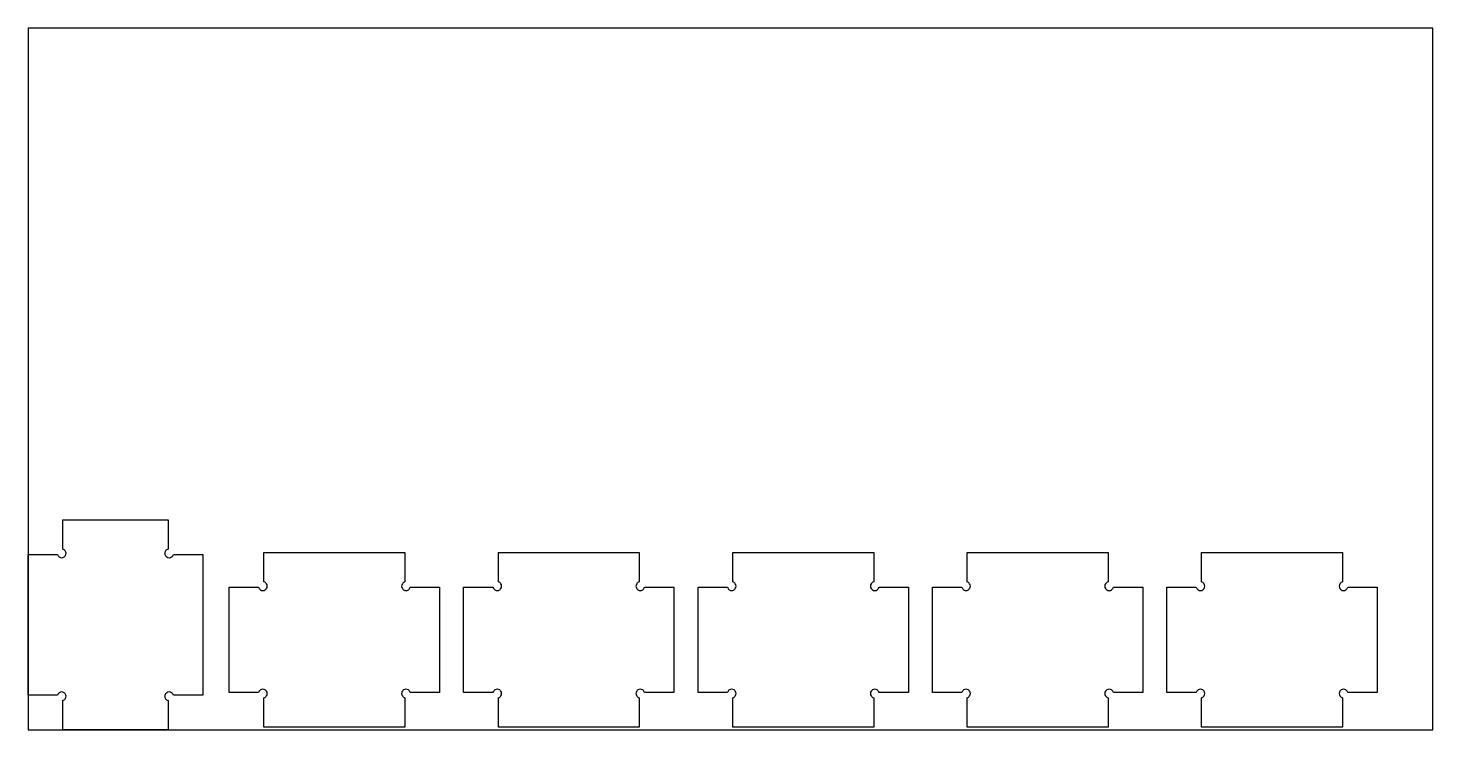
# Model space of a CAD drawing. Header units: metres. Extents: x 0 to 1000, y 0 to 500.
import ezdxf

# ---------------------------------------------------------------- set-up
doc = ezdxf.new("R2010")
doc.units = ezdxf.units.M

msp = doc.modelspace()

# ---------------------------------------------------------------- linework, layer by layer
at = {"layer": 'BOUNDARY', "color": 1}
msp.add_lwpolyline([(0, 0), (1000, 0), (1000, 500), (0, 500), (0, 0)], dxfattribs=at)
at = {"layer": 'LargestFace', "color": 2}
for p, q in [((24.7086, 149.7472), (99.6386, 149.7472)), ((24.7086, 128.8088), (24.7086, 149.7472)), ((99.6386, 149.7472), (99.6386, 128.8088)), ((0, 24.7086), (0, 125.0386)), ((0, 125.0386), (20.9384, 125.0386)), ((103.4088, 125.0386), (124.3472, 125.0386)), ((124.3472, 125.0386), (124.3472, 24.7086)), ((167.89052, 105.4088), (167.89052, 126.3472)), ((167.89052, 126.3472), (268.22052, 126.3472)), ((268.22052, 126.3472), (268.22052, 105.4088)), ((334.74188, 105.4088), (334.74188, 126.3472)), ((334.74188, 126.3472), (435.07188, 126.3472)), ((435.07188, 126.3472), (435.07188, 105.4088)), ((501.59324, 105.4088), (501.59324, 126.3472)), ((501.59324, 126.3472), (601.92324, 126.3472)), ((601.92324, 126.3472), (601.92324, 105.4088)), ((668.4446, 105.4088), (668.4446, 126.3472)), ((668.4446, 126.3472), (768.7746, 126.3472)), ((768.7746, 126.3472), (768.7746, 105.4088)), ((835.29596, 105.4088), (835.29596, 126.3472)), ((835.29596, 126.3472), (935.62596, 126.3472)), ((935.62596, 126.3472), (935.62596, 105.4088)), ((143.18192, 26.7086), (143.18192, 101.6386)), ((143.18192, 101.6386), (164.12032, 101.6386)), ((271.99072, 101.6386), (292.92912, 101.6386)), ((292.92912, 101.6386), (292.92912, 26.7086)), ((310.03328, 26.7086), (310.03328, 101.6386)), ((310.03328, 101.6386), (330.97168, 101.6386)), ((438.84208, 101.6386), (459.78048, 101.6386)), ((459.78048, 101.6386), (459.78048, 26.7086)), ((476.88464, 26.7086), (476.88464, 101.6386)), ((476.88464, 101.6386), (497.82304, 101.6386)), ((605.69344, 101.6386), (626.63184, 101.6386)), ((626.63184, 101.6386), (626.63184, 26.7086)), ((643.736, 26.7086), (643.736, 101.6386)), ((643.736, 101.6386), (664.6744, 101.6386)), ((772.5448, 101.6386), (793.4832, 101.6386)), ((793.4832, 101.6386), (793.4832, 26.7086)), ((810.58736, 26.7086), (810.58736, 101.6386)), ((810.58736, 101.6386), (831.52576, 101.6386)), ((939.39616, 101.6386), (960.33456, 101.6386)), ((960.33456, 101.6386), (960.33456, 26.7086)), ((20.9384, 24.7086), (0, 24.7086)), ((24.7086, 0), (24.7086, 20.9384)), ((99.6386, 20.9384), (99.6386, 0)), ((124.3472, 24.7086), (103.4088, 24.7086)), ((164.12032, 26.7086), (143.18192, 26.7086)), ((167.89052, 2), (167.89052, 22.9384)), ((268.22052, 22.9384), (268.22052, 2)), ((292.92912, 26.7086), (271.99072, 26.7086)), ((330.97168, 26.7086), (310.03328, 26.7086)), ((334.74188, 2), (334.74188, 22.9384)), ((435.07188, 22.9384), (435.07188, 2)), ((459.78048, 26.7086), (438.84208, 26.7086)), ((497.82304, 26.7086), (476.88464, 26.7086)), ((501.59324, 2), (501.59324, 22.9384)), ((601.92324, 22.9384), (601.92324, 2)), ((626.63184, 26.7086), (605.69344, 26.7086)), ((664.6744, 26.7086), (643.736, 26.7086)), ((668.4446, 2), (668.4446, 22.9384)), ((768.7746, 22.9384), (768.7746, 2)), ((793.4832, 26.7086), (772.5448, 26.7086)), ((831.52576, 26.7086), (810.58736, 26.7086)), ((835.29596, 2), (835.29596, 22.9384)), ((935.62596, 22.9384), (935.62596, 2)), ((960.33456, 26.7086), (939.39616, 26.7086)), ((99.6386, 0), (24.7086, 0)), ((268.22052, 2), (167.89052, 2)), ((435.07188, 2), (334.74188, 2)), ((601.92324, 2), (501.59324, 2)), ((768.7746, 2), (668.4446, 2)), ((935.62596, 2), (835.29596, 2))]:
    msp.add_line(p, q, dxfattribs=at)
for centre, radius, start, end in [((24.0247, 125.8985), 3.20386, 195.568, 235.55), ((23.9367, 125.6216), 2.92698, 233.904, -53.904), ((23.8487, 125.7225), 3.20386, 34.4499, 74.4316), ((23.8487, 125.8985), 3.20386, -55.55, -34.45), ((24.1256, 125.8105), 2.92698, -36.096, 36.096), ((100.2216, 125.8105), 2.92698, 143.904, 216.096), ((100.4985, 125.7225), 3.20386, 105.5684, 145.5501), ((100.4985, 125.8985), 3.20386, 214.45, 235.55), ((100.4105, 125.6216), 2.92698, 233.904, -53.904), ((100.3225, 125.8985), 3.20386, -55.55, -15.568), ((167.20662, 102.4985), 3.20386, -164.432, -124.45), ((167.03062, 102.3225), 3.20386, 34.4499, 74.4316), ((167.03062, 102.4985), 3.20386, -55.5501, -34.4499), ((167.30752, 102.4105), 2.92698, -36.096, 36.096), ((268.80352, 102.4105), 2.92698, 143.904, -143.904), ((269.08042, 102.3225), 3.20386, 105.568, 145.55), ((269.08042, 102.4985), 3.20386, -145.55, -124.45), ((268.90442, 102.4985), 3.20386, -55.5501, -15.5684), ((334.05798, 102.4985), 3.20386, -164.432, -124.45), ((333.88198, 102.3225), 3.20386, 34.4499, 74.4316), ((333.88198, 102.4985), 3.20386, -55.5501, -34.4499), ((334.15888, 102.4105), 2.92698, -36.096, 36.096), ((435.65488, 102.4105), 2.92698, 143.904, -143.904), ((435.93178, 102.3225), 3.20386, 105.568, 145.55), ((435.93178, 102.4985), 3.20386, -145.55, -124.45), ((435.75578, 102.4985), 3.20386, -55.5501, -15.5684), ((500.90934, 102.4985), 3.20386, -164.432, -124.45), ((500.73334, 102.3225), 3.20386, 34.4499, 74.4316), ((500.73334, 102.4985), 3.20386, -55.5501, -34.4499), ((501.01024, 102.4105), 2.92698, -36.096, 36.096), ((602.50624, 102.4105), 2.92698, 143.904, -143.904), ((602.78314, 102.3225), 3.20386, 105.568, 145.55), ((602.78314, 102.4985), 3.20386, -145.55, -124.45), ((602.60714, 102.4985), 3.20386, -55.5501, -15.5684), ((667.7607, 102.4985), 3.20386, -164.432, -124.45), ((667.5847, 102.3225), 3.20386, 34.4499, 74.4316), ((667.5847, 102.4985), 3.20386, -55.5501, -34.4499), ((667.8616, 102.4105), 2.92698, -36.096, 36.096), ((769.3576, 102.4105), 2.92698, 143.904, -143.904), ((769.6345, 102.3225), 3.20386, 105.568, 145.55), ((769.6345, 102.4985), 3.20386, -145.55, -124.45), ((769.4585, 102.4985), 3.20386, -55.5501, -15.5684), ((834.61206, 102.4985), 3.20386, -164.432, -124.45), ((834.43606, 102.3225), 3.20386, 34.4499, 74.4316), ((834.43606, 102.4985), 3.20386, -55.5501, -34.4499), ((834.71296, 102.4105), 2.92698, -36.096, 36.096), ((936.20896, 102.4105), 2.92698, 143.904, -143.904), ((936.48586, 102.3225), 3.20386, 105.568, 145.55), ((936.48586, 102.4985), 3.20386, -145.55, -124.45), ((936.30986, 102.4985), 3.20386, -55.5501, -15.5684), ((167.11862, 102.2216), 2.92698, -126.096, -53.904), ((268.99242, 102.2216), 2.92698, -126.096, -53.904), ((333.96998, 102.2216), 2.92698, -126.096, -53.904), ((435.84378, 102.2216), 2.92698, -126.096, -53.904), ((500.82134, 102.2216), 2.92698, -126.096, -53.904), ((602.69514, 102.2216), 2.92698, -126.096, -53.904), ((667.6727, 102.2216), 2.92698, -126.096, -53.904), ((769.5465, 102.2216), 2.92698, -126.096, -53.904), ((834.52406, 102.2216), 2.92698, -126.096, -53.904), ((936.39786, 102.2216), 2.92698, -126.096, -53.904), ((24.0247, 23.8487), 3.20386, 124.4499, 164.4316), ((23.9367, 24.1256), 2.92698, 53.904, 126.096), ((23.8487, 24.0247), 3.20386, -74.432, -34.45), ((23.8487, 23.8487), 3.20386, 34.4499, 55.5501), ((24.1256, 23.9367), 2.92698, -36.096, 36.096), ((100.2216, 23.9367), 2.92698, 143.904, 216.096), ((100.4985, 23.8487), 3.20386, 124.4499, 145.5501), ((100.4985, 24.0247), 3.20386, 214.45, 254.432), ((100.4105, 24.1256), 2.92698, 53.904, 126.096), ((100.3225, 23.8487), 3.20386, 15.5684, 55.5501), ((167.20662, 25.8487), 3.20386, 124.45, 164.432), ((167.11862, 26.1256), 2.92698, 53.904, 126.096), ((167.03062, 26.0247), 3.20386, -74.4316, -34.4499), ((167.03062, 25.8487), 3.20386, 34.4499, 55.5501), ((167.30752, 25.9367), 2.92698, -36.096, 36.096), ((268.80352, 25.9367), 2.92698, 143.904, -143.904), ((269.08042, 25.8487), 3.20386, 124.45, 145.55), ((269.08042, 26.0247), 3.20386, -145.55, -105.568), ((268.99242, 26.1256), 2.92698, 53.904, 126.096), ((268.90442, 25.8487), 3.20386, 15.5684, 55.5501), ((334.05798, 25.8487), 3.20386, 124.45, 164.432), ((333.96998, 26.1256), 2.92698, 53.904, 126.096), ((333.88198, 26.0247), 3.20386, -74.4316, -34.4499), ((333.88198, 25.8487), 3.20386, 34.4499, 55.5501), ((334.15888, 25.9367), 2.92698, -36.096, 36.096), ((435.65488, 25.9367), 2.92698, 143.904, -143.904), ((435.93178, 25.8487), 3.20386, 124.45, 145.55), ((435.93178, 26.0247), 3.20386, -145.55, -105.568), ((435.84378, 26.1256), 2.92698, 53.904, 126.096), ((435.75578, 25.8487), 3.20386, 15.5684, 55.5501), ((500.90934, 25.8487), 3.20386, 124.45, 164.432), ((500.82134, 26.1256), 2.92698, 53.904, 126.096), ((500.73334, 26.0247), 3.20386, -74.4316, -34.4499), ((500.73334, 25.8487), 3.20386, 34.4499, 55.5501), ((501.01024, 25.9367), 2.92698, -36.096, 36.096), ((602.50624, 25.9367), 2.92698, 143.904, -143.904), ((602.78314, 25.8487), 3.20386, 124.45, 145.55), ((602.78314, 26.0247), 3.20386, -145.55, -105.568), ((602.69514, 26.1256), 2.92698, 53.904, 126.096), ((602.60714, 25.8487), 3.20386, 15.5684, 55.5501), ((667.7607, 25.8487), 3.20386, 124.45, 164.432), ((667.6727, 26.1256), 2.92698, 53.904, 126.096), ((667.5847, 26.0247), 3.20386, -74.4316, -34.4499), ((667.5847, 25.8487), 3.20386, 34.4499, 55.5501), ((667.8616, 25.9367), 2.92698, -36.096, 36.096), ((769.3576, 25.9367), 2.92698, 143.904, -143.904), ((769.6345, 25.8487), 3.20386, 124.45, 145.55), ((769.6345, 26.0247), 3.20386, -145.55, -105.568), ((769.5465, 26.1256), 2.92698, 53.904, 126.096), ((769.4585, 25.8487), 3.20386, 15.5684, 55.5501), ((834.61206, 25.8487), 3.20386, 124.45, 164.432), ((834.52406, 26.1256), 2.92698, 53.904, 126.096), ((834.43606, 26.0247), 3.20386, -74.4316, -34.4499), ((834.43606, 25.8487), 3.20386, 34.4499, 55.5501), ((834.71296, 25.9367), 2.92698, -36.096, 36.096), ((936.20896, 25.9367), 2.92698, 143.904, -143.904), ((936.48586, 25.8487), 3.20386, 124.45, 145.55), ((936.48586, 26.0247), 3.20386, -145.55, -105.568), ((936.39786, 26.1256), 2.92698, 53.904, 126.096), ((936.30986, 25.8487), 3.20386, 15.5684, 55.5501)]:
    msp.add_arc(centre, radius, start, end, dxfattribs=at)

doc.saveas('drawing.dxf')
